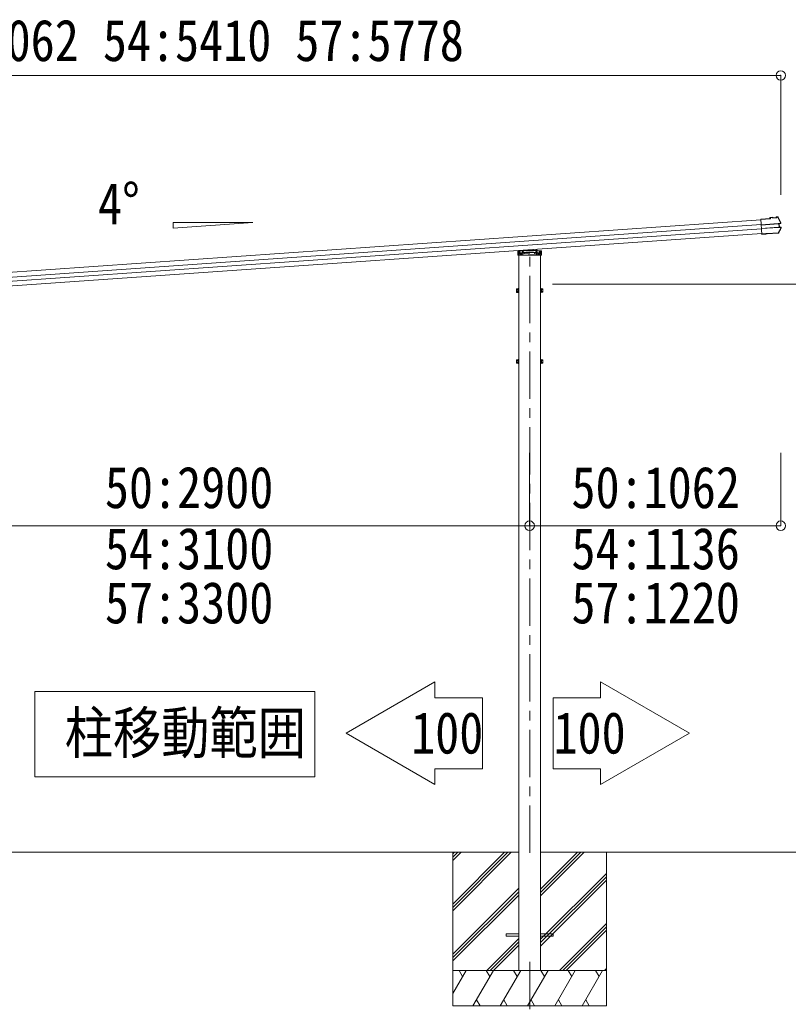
# Model space of a CAD drawing. Units: millimetres at full size, sheet at 1:40; details may follow other scales. Extents: x -11243 to 11243, y -7760 to 7760.
# Drawn here: x 3840 to 7089, y -4225 to -12 of the extents above; entities that cross this region are included whole.
import ezdxf
from ezdxf.enums import TextEntityAlignment as Align

# ---------------------------------------------------------------- set-up
doc = ezdxf.new("R2010")
doc.units = ezdxf.units.MM
doc.header["$LTSCALE"] = 40
doc.header["$PDMODE"] = 32
doc.header["$PDSIZE"] = 40
doc.linetypes.add('CHAIN1', pattern=[8, 5, -1, 1, -1])
doc.linetypes.add('DASHED1', pattern=[1.8, 1.2, -0.6])
for name, color, linetype, lineweight in [('0-0_0', 7, 'Continuous', 9), ('0-1_本体', 5, 'CHAIN1', 9), ('0-3_ELV2', 4, 'Continuous', 9), ('0-6_OTH_LINE', 6, 'Continuous', 9), ('0-7_SHAPE', 7, 'Continuous', 9)]:
    doc.layers.add(name, color=color, linetype=linetype, lineweight=lineweight)
doc.styles.add('ＭＳ ゴシック', font='')
doc.styles.get('ＭＳ ゴシック').set_extended_font_data('MS Gothic')

msp = doc.modelspace()

# ---------------------------------------------------------------- linework, layer by layer
at = {"layer": '0-0_0'}
for p, q in [((3142.58, -3531.8), (5949.58, -3531.8)), ((5671.08, -3750.78), (5890.06, -3531.8)), ((5671.08, -3764.92), (5904.2, -3531.8)), ((5671.08, -3779.06), (5918.34, -3531.8)), ((5671.08, -3566.93), (5706.21, -3531.8)), ((5671.08, -3552.79), (5692.07, -3531.8)), ((5671.08, -3538.65), (5677.93, -3531.8)), ((6042.58, -3531.8), (8973.42, -3531.8)), ((6042.58, -3715.93), (6226.71, -3531.8)), ((6042.58, -3701.79), (6212.57, -3531.8)), ((6042.58, -3687.65), (6198.43, -3531.8)), ((6321.08, -3531.8), (6321.08, -4181.8)), ((6042.58, -3899.78), (6321.08, -3621.28)), ((6042.58, -3913.92), (6321.08, -3635.42)), ((6043.34, -3927.3), (6321.08, -3649.57)), ((5671.08, -3962.91), (5949.58, -3684.41)), ((5671.08, -3977.05), (5949.58, -3698.56)), ((5671.08, -3991.2), (5949.58, -3712.7)), ((6122.69, -4031.8), (6321.08, -3833.41)), ((6136.83, -4031.8), (6321.08, -3847.55)), ((6150.97, -4031.8), (6321.08, -3861.7)), ((5814.32, -4031.8), (5949.58, -3896.55)), ((5828.46, -4031.8), (5949.58, -3910.69)), ((5842.6, -4031.8), (5949.58, -3924.83)), ((5671.08, -4031.8), (6321.08, -4031.8)), ((5671.08, -4129.05), (5727.23, -4031.8)), ((5712.23, -4057.78), (5697.23, -4031.8)), ((5756.09, -4181.8), (5842.7, -4031.8)), ((5827.7, -4057.79), (5812.69, -4031.8)), ((5871.56, -4181.8), (5958.17, -4031.8)), ((5943.17, -4057.78), (5928.17, -4031.8)), ((5987.03, -4181.8), (6073.64, -4031.8)), ((6058.64, -4057.78), (6043.64, -4031.8)), ((6102.51, -4181.8), (6189.11, -4031.8)), ((6174.11, -4057.78), (6159.11, -4031.8)), ((6217.98, -4181.8), (6304.58, -4031.8)), ((6274.58, -4031.8), (6289.58, -4057.78)), ((6313.1, -4031.8), (6321.08, -4023.83)), ((5771.09, -4155.82), (5786.09, -4181.8)), ((5886.56, -4155.82), (5901.56, -4181.8)), ((6002.03, -4155.82), (6017.03, -4181.8)), ((6117.5, -4155.82), (6132.5, -4181.8)), ((6232.97, -4155.82), (6247.97, -4181.8))]:
    msp.add_line(p, q, dxfattribs=at)
msp.add_lwpolyline([(5671.08, -3531.8), (5671.08, -4181.8), (6321.08, -4181.8)], dxfattribs=at)
at = {"layer": '0-1_本体'}
for p, q in [((5996.08, -3534.3), (5996.08, -973.62)), ((5996.08, -3995.67), (5996.08, -4224.67))]:
    msp.add_line(p, q, dxfattribs=at)
at = {"layer": '0-3_ELV2'}
for p, q in [((6973.29, -857.39), (2110.73, -1197.41)), ((6974.71, -877.7), (2112.15, -1217.73)), ((7012.38, -851.47), (6973.07, -854.22)), ((6977.58, -918.66), (6973.07, -854.22)), ((6973.18, -855.72), (7013.98, -852.87)), ((6974.75, -878.18), (7047.65, -873.08)), ((7047.74, -874.31), (6974.83, -879.41)), ((7024.94, -846.18), (7012.07, -847.08)), ((7012.07, -847.08), (7012.38, -851.47)), ((7025.04, -847.68), (7013.67, -848.48)), ((7013.98, -852.87), (7013.67, -848.48)), ((7013.67, -848.48), (7014.25, -849.07)), ((7014.69, -853.49), (7013.98, -852.87)), ((7025.05, -847.71), (7023.75, -847.81)), ((7023.75, -847.81), (7023.89, -849.77)), ((7023.89, -849.77), (7040.84, -848.58)), ((7025.04, -847.68), (7024.94, -846.18)), ((7024.94, -846.18), (7025.14, -846.78)), ((7025.04, -847.68), (7025.05, -847.71)), ((7025.05, -847.71), (7025.09, -848.18)), ((7039.43, -847.18), (7025.09, -848.18)), ((7029.27, -847.89), (7029.37, -849.38)), ((7035.36, -848.96), (7035.25, -847.47)), ((7039.19, -845.8), (7039.3, -845.18)), ((7044.48, -844.82), (7039.3, -845.18)), ((7039.43, -847.18), (7039.4, -846.71)), ((7040.84, -848.58), (7040.71, -846.62)), ((7049.15, -872.98), (7050.06, -872.91)), ((7049.51, -874.3), (7050.02, -874.26)), ((7055.97, -871.33), (7050.06, -872.91)), ((7050.06, -872.91), (7051.2, -889.24)), ((7050.72, -874.1), (7051.65, -874.04)), ((6975.92, -894.94), (2113.36, -1234.96)), ((6977.34, -915.25), (2114.78, -1255.27)), ((7048.71, -888.18), (6975.8, -893.28)), ((6975.89, -894.51), (7048.8, -889.41)), ((6994.23, -915.99), (6977.47, -917.17)), ((6985.03, -917.75), (6977.55, -918.27)), ((6994.34, -917.49), (6977.58, -918.66)), ((6985.06, -918.14), (6984.96, -916.64)), ((6994.23, -915.99), (6994.41, -915.61)), ((6994.23, -915.99), (6994.34, -917.49)), ((6994.34, -917.49), (6994.51, -917.11)), ((6994.41, -915.61), (7000.39, -915.2)), ((6994.41, -915.61), (6994.51, -917.11)), ((6994.51, -917.11), (7000.5, -916.69)), ((7000.39, -915.2), (7000.62, -915.55)), ((7047.68, -912.26), (7000.62, -915.55)), ((7000.62, -915.55), (7000.72, -917.05)), ((7046.86, -913.82), (7000.72, -917.05)), ((7049.69, -889.29), (7049.92, -889.27)), ((7050.29, -889.31), (7051.2, -889.24)), ((7050.98, -887.91), (7050.47, -887.94)), ((7051.2, -889.24), (7057.24, -889.99)), ((7051.69, -887.97), (7052.62, -887.91)), ((5947.14, -996.23), (5996.08, -992.81)), ((5947.66, -987.73), (5996.08, -984.34)), ((5949.58, -4031.8), (5949.58, -1006.74)), ((5996.08, -984.34), (6044.49, -987.73)), ((5996.08, -984.34), (5996.08, -985.28)), ((5996.08, -992.81), (6045.01, -996.23)), ((5996.08, -992.81), (5996.08, -993.75)), ((6025.9, -981.81), (6026.18, -986.45)), ((6042.58, -4031.8), (6042.58, -1006.74)), ((6045.42, -988.66), (6046.53, -1006.74)), ((5940.88, -1150.04), (5941.46, -1149.04)), ((5940.88, -1150.04), (5940.88, -1163.04)), ((5940.88, -1163.04), (5941.46, -1164.05)), ((5946.38, -1149.04), (5941.46, -1149.04)), ((5946.38, -1152.79), (5941.46, -1152.79)), ((5946.38, -1160.29), (5941.46, -1160.29)), ((5946.38, -1164.05), (5941.46, -1164.05)), ((5946.37, -1156.84), (5947.98, -1156.84)), ((5946.38, -1148.84), (5946.38, -1163.85)), ((5947.98, -1149.29), (5946.38, -1149.29)), ((5946.38, -1155.84), (5947.98, -1155.84)), ((5946.38, -1163.39), (5947.98, -1163.39)), ((6044.18, -1149.29), (6045.78, -1149.29)), ((6045.78, -1155.84), (6044.18, -1155.84)), ((6045.79, -1156.84), (6044.18, -1156.84)), ((6045.78, -1163.39), (6044.18, -1163.39)), ((6045.78, -1148.84), (6045.78, -1163.85)), ((6045.78, -1148.84), (6050.7, -1148.84)), ((6045.78, -1152.59), (6050.7, -1152.59)), ((6045.78, -1160.09), (6050.7, -1160.09)), ((6045.78, -1163.85), (6050.7, -1163.85)), ((6051.28, -1149.84), (6050.7, -1148.84)), ((6051.28, -1162.84), (6050.7, -1163.85)), ((6051.28, -1149.84), (6051.28, -1162.84)), ((5940.88, -1450.04), (5941.46, -1449.04)), ((5940.88, -1450.04), (5940.88, -1463.04)), ((5940.88, -1463.04), (5941.46, -1464.05)), ((5946.38, -1449.04), (5941.46, -1449.04)), ((5946.38, -1452.79), (5941.46, -1452.79)), ((5946.38, -1460.29), (5941.46, -1460.29)), ((5946.38, -1464.05), (5941.46, -1464.05)), ((5946.37, -1456.84), (5947.98, -1456.84)), ((5946.38, -1448.84), (5946.38, -1463.85)), ((5947.98, -1449.29), (5946.38, -1449.29)), ((5946.38, -1455.84), (5947.98, -1455.84)), ((5946.38, -1463.39), (5947.98, -1463.39)), ((6044.18, -1449.29), (6045.78, -1449.29)), ((6045.78, -1455.84), (6044.18, -1455.84)), ((6045.79, -1456.84), (6044.18, -1456.84)), ((6045.78, -1463.39), (6044.18, -1463.39)), ((6045.78, -1448.84), (6045.78, -1463.85)), ((6045.78, -1448.84), (6050.7, -1448.84)), ((6045.78, -1452.59), (6050.7, -1452.59)), ((6045.78, -1460.09), (6050.7, -1460.09)), ((6045.78, -1463.85), (6050.7, -1463.85)), ((6051.28, -1449.84), (6050.7, -1448.84)), ((6051.28, -1462.84), (6050.7, -1463.85)), ((6051.28, -1449.84), (6051.28, -1462.84)), ((5896.08, -3877.3), (5949.58, -3877.3)), ((6096.08, -3877.3), (6042.58, -3877.3))]:
    msp.add_line(p, q, dxfattribs=at)
at = {"layer": '0-3_ELV2', "linetype": 'DASHED1'}
for p, q in [((5947.21, -996.24), (6044.95, -996.24)), ((5949.68, -989.59), (5948.63, -1006.74)), ((5949.1, -999.04), (5954.08, -999.04)), ((5949.15, -998.24), (6043, -998.24)), ((5996.08, -994.82), (5949.16, -998.1)), ((5996.08, -986.35), (5949.68, -989.59)), ((5952.88, -989.37), (5952.88, -1003.01)), ((5952.88, -1003.01), (5953.88, -1004.74)), ((6038.28, -1004.74), (5953.88, -1004.74)), ((5954.08, -989.28), (5954.08, -1004.74)), ((5955.58, -997.65), (5955.58, -1004.74)), ((5958.68, -998.24), (5958.68, -1004.74)), ((5958.81, -998.24), (5958.81, -1004.74)), ((5959.08, -997.4), (5959.08, -1004.74)), ((5959.08, -1003.01), (5962.08, -1003.01)), ((5962.08, -997.19), (5962.08, -1004.74)), ((5965.32, -997.18), (5966.01, -986)), ((5968.02, -985.85), (5966.74, -1006.74)), ((5970.08, -996.24), (5970.08, -998.24)), ((5974.58, -999.04), (5974.58, -996.32)), ((5976.08, -999.04), (5974.58, -999.04)), ((5976.08, -996.22), (5976.08, -999.04)), ((6042.47, -989.59), (5996.08, -986.35)), ((6042.99, -998.1), (5996.08, -994.82)), ((6016.08, -999.04), (6016.08, -996.22)), ((6016.08, -999.04), (6017.58, -999.04)), ((6017.58, -996.32), (6017.58, -999.04)), ((6022.08, -998.24), (6022.08, -996.24)), ((6023.9, -981.95), (6025.42, -1006.74)), ((6026.18, -986.45), (6026.84, -997.18)), ((6030.08, -997.19), (6030.08, -1004.74)), ((6030.08, -1003.01), (6033.08, -1003.01)), ((6033.08, -997.4), (6033.08, -1004.74)), ((6033.35, -998.24), (6033.35, -1004.74)), ((6033.48, -998.24), (6033.48, -1004.74)), ((6036.58, -997.65), (6036.58, -1004.74)), ((6038.08, -989.28), (6038.08, -1004.74)), ((6038.08, -999.04), (6043.05, -999.04)), ((6038.28, -1004.74), (6039.28, -1003.01)), ((6039.28, -989.37), (6039.28, -1003.01)), ((6043.52, -1006.74), (6042.47, -989.59))]:
    msp.add_line(p, q, dxfattribs=at)
at = {"layer": '0-3_ELV2'}
for points in [[(7044.91, -846.29), (7039.41, -846.68), (7039.3, -845.18)], [(7040.71, -846.62), (7039.4, -846.71), (7039.41, -846.68)], [(7046.06, -846.95), (7051.58, -858.17), (7056.82, -869.54)], [(7056.36, -872.78), (7051.65, -874.04), (7052.62, -887.91), (7057.43, -888.5)], [(7000.39, -915.2), (7000.5, -916.69), (7000.72, -917.05)], [(7058.25, -891.85), (7053.08, -902.11), (7047.68, -912.26)], [(6046.53, -1006.74), (5945.63, -1006.74), (5946.73, -988.66)], [(5949.58, -1147.84), (5947.98, -1147.84), (5947.98, -1164.84), (5949.58, -1164.84)], [(6042.58, -1147.84), (6044.18, -1147.84), (6044.18, -1164.84), (6042.58, -1164.84)], [(5949.58, -1447.84), (5947.98, -1447.84), (5947.98, -1464.84), (5949.58, -1464.84)], [(6042.58, -1447.84), (6044.18, -1447.84), (6044.18, -1464.84), (6042.58, -1464.84)], [(5896.08, -3877.3), (5896.08, -3886.3), (5949.58, -3886.3)], [(6096.08, -3877.3), (6096.08, -3886.3), (6042.58, -3886.3)]]:
    msp.add_lwpolyline(points, dxfattribs=at)
for centre, radius, start, end in [((7044.7, -848), 3.19, 26.86597, 94.02466), ((7044.99, -847.49), 1.2, 26.89869, 94.02902), ((6599.71, -1073.38), 502, 24.03393, 26.8619), ((7055.63, -870.07), 1.3, 285.12702, 24.10936), ((7055.64, -870.07), 2.8, 285, 24.03393), ((7046.64, -910.63), 3.19, 273.987, 331.41712), ((6608.64, -671.97), 502, 331.41438, 333.93986), ((7057.08, -891.28), 1.3, 333.87402, 82.86161), ((7057.09, -891.28), 2.8, 333.93986, 83), ((5947.21, -997.23), 1, 94, 176.5), ((5947.73, -988.72), 1, 94, 176.5), ((6044.42, -988.72), 1, 3.5, 86), ((6044.94, -997.23), 1, 3.5, 86), ((5944.2, -1150.91), 3.32, 145.61575, 214.38425), ((5953.3, -1156.54), 12.42, 162.41205, 197.58795), ((5944.2, -1162.17), 3.32, 145.61575, 214.38425), ((6047.96, -1150.71), 3.32, 325.61575, 34.38425), ((6038.86, -1156.34), 12.42, 342.41205, 17.58795), ((6047.96, -1161.97), 3.32, 325.61575, 34.38425), ((5944.2, -1450.91), 3.32, 145.61575, 214.38425), ((5953.3, -1456.54), 12.42, 162.41205, 197.58795), ((5944.2, -1462.17), 3.32, 145.61575, 214.38425), ((6047.96, -1450.71), 3.32, 325.61575, 34.38425), ((6038.86, -1456.34), 12.42, 342.41205, 17.58795), ((6047.96, -1461.97), 3.32, 325.61575, 34.38425)]:
    msp.add_arc(centre, radius, start, end, dxfattribs=at)
at = {"layer": '0-3_ELV2', "linetype": 'DASHED1'}
for centre, start, end in [((5947.21, -997.24), 90, 176.5), ((6044.95, -997.24), 3.5, 90)]:
    msp.add_arc(centre, 1, start, end, dxfattribs=at)
at = {"layer": '0-3_ELV2'}
for centre, major_axis, ratio, start_param, end_param in [((7014.33, -850.26), (-0.08, 1.2), 0.052408, 5.1044164, 6.2220988), ((7003.51, -1042.25), (-34.91, 499.28), 0.052408, 5.0964197, 5.1044164), ((7025.36, -849.97), (-0.22, 3.19), 0.016053, 5.3122341, 6.2220988), ((7039.41, -848.99), (-0.22, 3.19), 0.016053, 0.0610865, 0.9709512), ((7047.68, -873.37), (1.5, 0.1), 0.19438, 0.8222243, 1.5707963), ((7047.78, -874.89), (2.99, 0.21), 0.19438, 0.9410649, 1.5707963), ((7047.68, -873.37), (1.48, 0.4), 0.014741, 0.0756738, 0.8193583), ((7047.78, -874.9), (2.95, 0.79), 0.014741, 0.0756738, 0.7041788), ((7048.67, -887.6), (2.99, 0.21), 0.19438, 4.712389, 5.3421204), ((7048.78, -889.12), (1.5, 0.1), 0.19438, 4.712389, 5.3570179), ((7048.78, -889.12), (1.52, -0.19), 0.014741, 5.567803, 6.2075115), ((7048.67, -887.6), (3.03, -0.37), 0.014741, 5.5790065, 6.2075115)]:
    msp.add_ellipse(centre, major_axis=major_axis, ratio=ratio, start_param=start_param, end_param=end_param, dxfattribs=at)
at = {"layer": '0-6_OTH_LINE'}
for p, q in [((7057.86, -246.72), (1996.03, -246.72)), ((7057.86, -246.72), (7057.86, -751.69)), ((7817.38, -1129.04), (6092.58, -1129.04)), ((5995.98, -2150.76), (5995.98, -1842.41)), ((7057.98, -2150.76), (7057.98, -1842.41)), ((3095.98, -2150.76), (5995.98, -2150.76)), ((5995.98, -2150.76), (7057.98, -2150.76)), ((8313.18, -3531.8), (6092.58, -3531.8))]:
    msp.add_line(p, q, dxfattribs=at)
at = {"layer": '0-6_OTH_LINE', "color": 7}
for p, q in [((5595.54, -2811.56), (5595.54, -2878.76)), ((6295.82, -2811.56), (6295.82, -2878.76)), ((3903.21, -3212.56), (3903.21, -2852.56)), ((3903.21, -2852.56), (5088.16, -2852.56)), ((5088.16, -2852.56), (5088.16, -3212.56)), ((5595.54, -3178.36), (5795.94, -3178.36)), ((5595.54, -3178.36), (5595.54, -3245.56)), ((6295.82, -3178.36), (6095.42, -3178.36)), ((6295.82, -3178.36), (6295.82, -3245.56)), ((5088.16, -3212.56), (3903.21, -3212.56))]:
    msp.add_line(p, q, dxfattribs=at)
for points in [[(5595.54, -3245.56), (5219.69, -3028.56), (5595.54, -2811.56)], [(6295.82, -3245.56), (6671.68, -3028.56), (6295.82, -2811.56)], [(5595.54, -2878.76), (5795.94, -2878.76), (5795.94, -3178.36)], [(6295.82, -2878.76), (6095.42, -2878.76), (6095.42, -3178.36)]]:
    msp.add_lwpolyline(points, dxfattribs=at)
at = {"layer": '0-6_OTH_LINE'}
for p in [(7057.86, -246.72), (5995.98, -2150.76), (7057.98, -2150.76)]:
    msp.add_point(p, dxfattribs=at)
at = {"layer": '0-7_SHAPE', "color": 4}
for p, q in [((4488.82, -868.34), (4824.82, -868.34)), ((4488.82, -891.84), (4488.82, -868.34)), ((4824.82, -868.34), (4488.82, -891.84))]:
    msp.add_line(p, q, dxfattribs=at)

# ---------------------------------------------------------------- texts
at = {"layer": '0-6_OTH_LINE', "color": 7, "style": 'ＭＳ ゴシック', "width": 0.85}
for s, p in [('50:5062 54:5410 57:5778', (3376.95, -238.72)), ('50:2900', (4199.62, -2129.42)), ('50:1062', (6172.75, -2129.42)), ('54:3100', (4199.62, -2387.98)), ('54:1136', (6172.75, -2387.98)), ('57:3300', (4199.62, -2616.82)), ('57:1220', (6172.75, -2616.82)), ('柱移動範囲', (4029.71, -3167.32)), ('100', (5494.72, -3167.32)), ('100', (6096.65, -3167.32))]:
    msp.add_text(s, height=176, dxfattribs=at).set_placement(p, align=Align.BOTTOM_LEFT)
at = {"layer": '0-7_SHAPE', "style": 'ＭＳ ゴシック', "width": 0.85}
msp.add_text('4°', height=176, dxfattribs=at).set_placement((4170.54, -929.56), align=Align.BOTTOM_LEFT)

doc.saveas('drawing.dxf')
